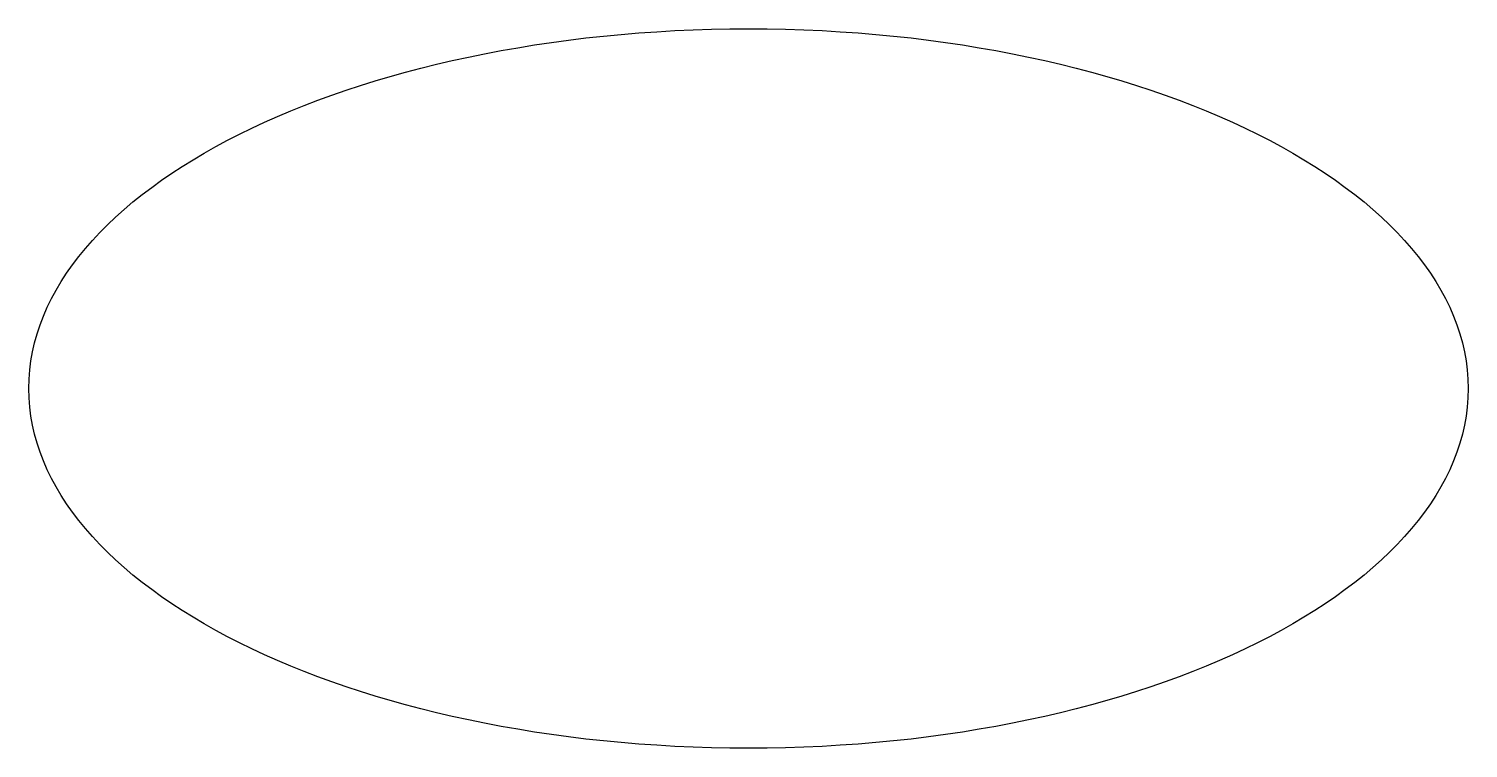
# Model space of a CAD drawing. Extents: x -1000 to 1000, y -500 to 500.
import ezdxf

# ---------------------------------------------------------------- set-up
doc = ezdxf.new("R2010")
doc.units = 0
doc.layers.get('0').update_dxf_attribs({"linetype": 'CONTINUOUS'})

msp = doc.modelspace()

# ---------------------------------------------------------------- linework, layer by layer
msp.add_ellipse((0, 0), major_axis=(1000, 0), ratio=0.5)

doc.saveas('drawing.dxf')
